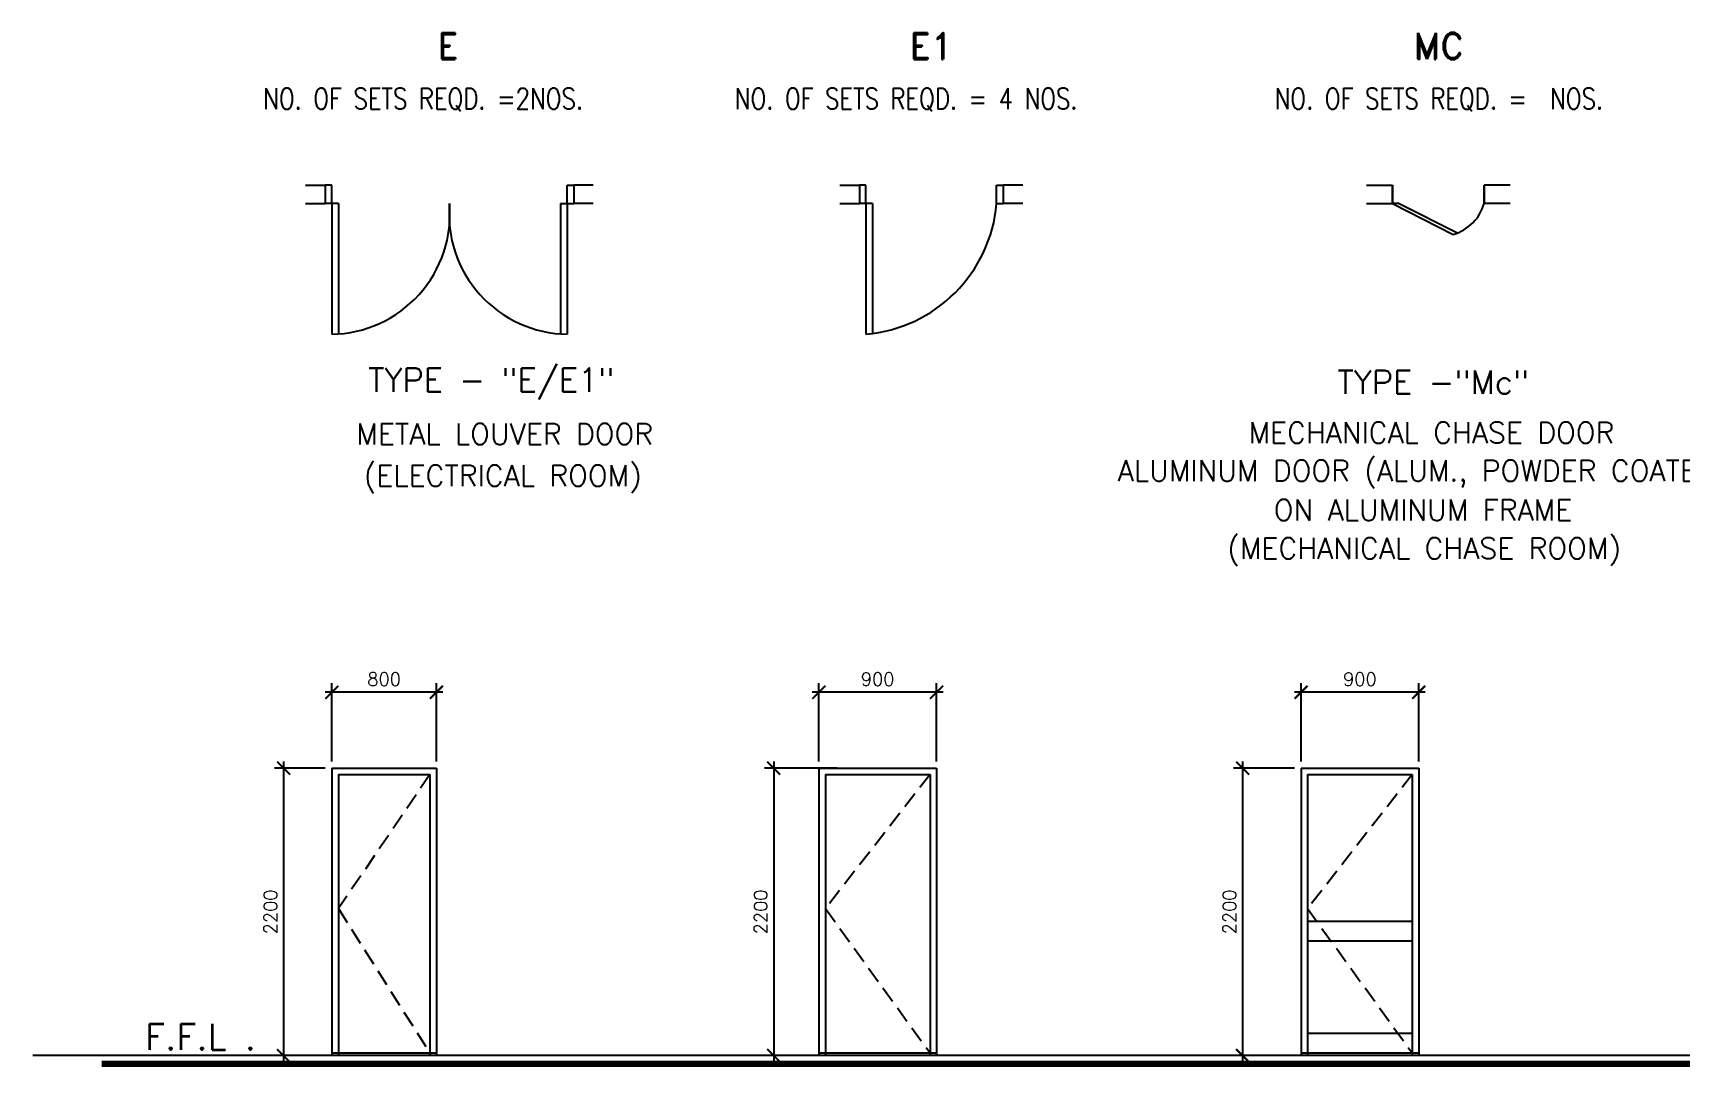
# Model space of a CAD drawing. Extents: x 105294 to 154914, y 92273 to 130474.
# Drawn here: x 105294 to 117892, y 110994 to 118909 of the extents above; entities that cross this region are included whole.
import ezdxf
from ezdxf.enums import TextEntityAlignment as Align

# ---------------------------------------------------------------- set-up
doc = ezdxf.new("R2010")
doc.units = 0
doc.header["$LTSCALE"] = 1000
doc.header["$MEASUREMENT"] = 0
doc.header["$PDMODE"] = 34
doc.linetypes.add('HIDDEN2', pattern=[0.1875, 0.125, -0.0625])
doc.layers.get('0').update_dxf_attribs({"linetype": 'CONTINUOUS'})
doc.layers.get('DEFPOINTS').update_dxf_attribs({"linetype": 'CONTINUOUS'})
for name, color, linetype in [('DIM', 11, 'CONTINUOUS'), ('DOOR', 4, 'CONTINUOUS'), ('TEXT-T', 2, 'CONTINUOUS'), ('WALL', 6, 'CONTINUOUS')]:
    doc.layers.add(name, color=color, linetype=linetype)
doc.styles.add('ROMAND', font='romand.shx')
doc.styles.add('ROMANS', font='ROMANS.SHX', dxfattribs={"height": 100})
doc.dimstyles.new('STANDARD in', dxfattribs={"dimtxt": 120, "dimasz": 100, "dimexe": 70, "dimexo": 50, "dimgap": 50, "dimtad": 1, "dimdec": 0, "dimzin": 0, "dimdsep": 46, "dimtxsty": 'ROMANS', "dimblk": 'ARCHTICK', "dimcen": 50, "dimdle": 50, "dimclrd": 4, "dimclre": 4, "dimclrt": 2, "dimadec": 0, "dimazin": 0, "dimtfac": 1, "dimtdec": 0, "dimtmove": 2, "dimatfit": 3, "dimldrblk": 'ARCHTICK', "dimfxl": 0, "dimtolj": 1, "dimtzin": 0, "dimarcsym": 0})

# ---------------------------------------------------------------- blocks, each defined once
blk = doc.blocks.new('_ARCHTICK')
at = {"color": 0, "linetype": 'ByBlock', "const_width": 0.15}
blk.add_lwpolyline([(-0.5, -0.5), (0.5, 0.5)], dxfattribs=at)
blk = doc.blocks.new('*D80')
at = {"layer": 'DEFPOINTS', "color": 0, "linetype": 'ByBlock'}
for p in [(114993, 113282), (114546, 111082), (114873, 111082)]:
    blk.add_point(p, dxfattribs=at)
at = {"layer": 'DIM', "color": 4, "linetype": 'ByBlock', "lineweight": -2}
for p, q in [((114943, 113282), (114476, 113282)), ((114546, 113332), (114546, 111032)), ((114823, 111082), (114476, 111082))]:
    blk.add_line(p, q, dxfattribs=at)
at = {"layer": 'DIM', "color": 4, "linetype": 'ByBlock', "lineweight": -2, "xscale": 100, "yscale": 100, "zscale": 100}
for p, rotation in [((114546, 113282), 90), ((114546, 111082), 270)]:
    blk.add_blockref('_ARCHTICK', p, dxfattribs=dict(at, rotation=rotation))
at = {"layer": 'DIM', "color": 2, "linetype": 'ByBlock', "insert": (114446, 112182), "char_height": 100, "attachment_point": 5, "rotation": 90, "style": 'ROMANS'}
blk.add_mtext('\\A1;2200', dxfattribs=at)
blk = doc.blocks.new('*D81')
at = {"layer": 'DEFPOINTS', "color": 0, "linetype": 'ByBlock'}
for p in [(114993, 113863), (114993, 113282), (115893, 113282)]:
    blk.add_point(p, dxfattribs=at)
at = {"layer": 'DIM', "color": 4, "linetype": 'ByBlock', "lineweight": -2}
for p, q in [((114993, 113332), (114993, 113933)), ((115893, 113332), (115893, 113933)), ((115943, 113863), (114943, 113863))]:
    blk.add_line(p, q, dxfattribs=at)
at = {"layer": 'DIM', "color": 4, "linetype": 'ByBlock', "lineweight": -2, "xscale": 100, "yscale": 100, "zscale": 100, "rotation": 180}
blk.add_blockref('_ARCHTICK', (114993, 113863), dxfattribs=at)
at = {"layer": 'DIM', "color": 4, "linetype": 'ByBlock', "lineweight": -2, "xscale": 100, "yscale": 100, "zscale": 100}
blk.add_blockref('_ARCHTICK', (115893, 113863), dxfattribs=at)
at = {"layer": 'DIM', "color": 2, "linetype": 'ByBlock', "insert": (115443, 113963), "char_height": 100, "attachment_point": 5, "style": 'ROMANS'}
blk.add_mtext('\\A1;900', dxfattribs=at)
blk = doc.blocks.new('*D97')
at = {"layer": 'DEFPOINTS', "color": 0, "linetype": 'ByBlock'}
for p in [(111494, 113282), (110960, 111082), (111148, 111082)]:
    blk.add_point(p, dxfattribs=at)
at = {"layer": 'DIM', "color": 4, "linetype": 'ByBlock', "lineweight": -2}
for p, q in [((111444, 113282), (110890, 113282)), ((110960, 113332), (110960, 111032)), ((111098, 111082), (110890, 111082))]:
    blk.add_line(p, q, dxfattribs=at)
at = {"layer": 'DIM', "color": 4, "linetype": 'ByBlock', "lineweight": -2, "xscale": 100, "yscale": 100, "zscale": 100}
for p, rotation in [((110960, 113282), 90), ((110960, 111082), 270)]:
    blk.add_blockref('_ARCHTICK', p, dxfattribs=dict(at, rotation=rotation))
at = {"layer": 'DIM', "color": 2, "linetype": 'ByBlock', "insert": (110860, 112182), "char_height": 100, "attachment_point": 5, "rotation": 90, "style": 'ROMANS'}
blk.add_mtext('\\A1;2200', dxfattribs=at)
blk = doc.blocks.new('*D98')
at = {"layer": 'DEFPOINTS', "color": 0, "linetype": 'ByBlock'}
for p in [(111305, 113863), (111305, 113282), (112205, 113282)]:
    blk.add_point(p, dxfattribs=at)
at = {"layer": 'DIM', "color": 4, "linetype": 'ByBlock', "lineweight": -2}
for p, q in [((111305, 113332), (111305, 113933)), ((112205, 113332), (112205, 113933)), ((112255, 113863), (111255, 113863))]:
    blk.add_line(p, q, dxfattribs=at)
at = {"layer": 'DIM', "color": 4, "linetype": 'ByBlock', "lineweight": -2, "xscale": 100, "yscale": 100, "zscale": 100, "rotation": 180}
blk.add_blockref('_ARCHTICK', (111305, 113863), dxfattribs=at)
at = {"layer": 'DIM', "color": 4, "linetype": 'ByBlock', "lineweight": -2, "xscale": 100, "yscale": 100, "zscale": 100}
blk.add_blockref('_ARCHTICK', (112205, 113863), dxfattribs=at)
at = {"layer": 'DIM', "color": 2, "linetype": 'ByBlock', "insert": (111755, 113963), "char_height": 100, "attachment_point": 5, "style": 'ROMANS'}
blk.add_mtext('\\A1;900', dxfattribs=at)
blk = doc.blocks.new('*D101')
at = {"layer": 'DEFPOINTS', "color": 0, "linetype": 'ByBlock'}
for p in [(107580, 113863), (107580, 113282), (108380, 113282)]:
    blk.add_point(p, dxfattribs=at)
at = {"layer": 'DIM', "color": 4, "linetype": 'ByBlock', "lineweight": -2}
for p, q in [((107580, 113332), (107580, 113933)), ((108380, 113332), (108380, 113933)), ((108430, 113863), (107530, 113863))]:
    blk.add_line(p, q, dxfattribs=at)
at = {"layer": 'DIM', "color": 4, "linetype": 'ByBlock', "lineweight": -2, "xscale": 100, "yscale": 100, "zscale": 100, "rotation": 180}
blk.add_blockref('_ARCHTICK', (107580, 113863), dxfattribs=at)
at = {"layer": 'DIM', "color": 4, "linetype": 'ByBlock', "lineweight": -2, "xscale": 100, "yscale": 100, "zscale": 100}
blk.add_blockref('_ARCHTICK', (108380, 113863), dxfattribs=at)
at = {"layer": 'DIM', "color": 2, "linetype": 'ByBlock', "insert": (107980, 113963), "char_height": 100, "attachment_point": 5, "style": 'ROMANS'}
blk.add_mtext('\\A1;800', dxfattribs=at)
blk = doc.blocks.new('*D102')
at = {"layer": 'DEFPOINTS', "color": 0, "linetype": 'ByBlock'}
for p in [(107580, 113282), (107211, 111082), (107580, 111082)]:
    blk.add_point(p, dxfattribs=at)
at = {"layer": 'DIM', "color": 4, "linetype": 'ByBlock', "lineweight": -2}
for p, q in [((107530, 113282), (107141, 113282)), ((107211, 113332), (107211, 111032)), ((107530, 111082), (107141, 111082))]:
    blk.add_line(p, q, dxfattribs=at)
at = {"layer": 'DIM', "color": 4, "linetype": 'ByBlock', "lineweight": -2, "xscale": 100, "yscale": 100, "zscale": 100}
for p, rotation in [((107211, 113282), 90), ((107211, 111082), 270)]:
    blk.add_blockref('_ARCHTICK', p, dxfattribs=dict(at, rotation=rotation))
at = {"layer": 'DIM', "color": 2, "linetype": 'ByBlock', "insert": (107111, 112182), "char_height": 100, "attachment_point": 5, "rotation": 90, "style": 'ROMANS'}
blk.add_mtext('\\A1;2200', dxfattribs=at)

msp = doc.modelspace()

# ---------------------------------------------------------------- linework, layer by layer
at = {"color": 5, "linetype": 'ByBlock'}
for p, q in [((107323.3, 111082.3), (106832.7, 111082.3)), ((114736.6, 111082.3), (114425.7, 111082.3))]:
    msp.add_line(p, q, dxfattribs=at)
at = {"layer": 'DOOR'}
for p, q in [((107579.9, 117742.8), (107529.9, 117742.8)), ((107579.9, 117602.8), (107579.9, 117742.8)), ((109379.9, 117602.8), (109379.9, 117742.8)), ((109379.9, 117742.8), (109429.9, 117742.8)), ((111664.9, 117742.8), (111614.9, 117742.8)), ((111664.9, 117602.8), (111664.9, 117742.8)), ((112664.9, 117602.8), (112664.9, 117742.8)), ((112664.9, 117742.8), (112714.9, 117742.8)), ((107579.9, 117602.8), (107529.9, 117602.8)), ((107579.9, 117602.8), (107579.9, 116602.8)), ((107629.9, 117602.8), (107579.9, 117602.8)), ((107629.9, 117602.8), (107629.9, 116604)), ((109329.9, 117602.8), (109329.9, 116604)), ((109329.9, 117602.8), (109379.9, 117602.8)), ((109379.9, 117602.8), (109379.9, 116602.8)), ((109379.9, 117602.8), (109429.9, 117602.8)), ((111664.9, 117602.8), (111614.9, 117602.8)), ((111714.9, 117602.8), (111664.9, 117602.8)), ((111664.9, 117602.8), (111664.9, 116602.8)), ((111714.9, 117602.8), (111714.9, 116604)), ((112664.9, 117602.8), (112714.9, 117602.8)), ((115693.6, 117602.8), (116157.5, 117367.3)), ((115743.6, 117602.8), (115693.6, 117602.8)), ((115743.6, 117602.8), (116188.8, 117378)), ((107579.9, 113282.3), (108379.9, 113282.3)), ((107579.9, 113282.3), (107579.9, 111082.3)), ((108379.9, 113282.3), (108379.9, 111082.3)), ((111305.5, 113282.3), (111305.5, 111082.3)), ((111305.5, 113282.3), (112205.5, 113282.3)), ((112205.5, 113282.3), (112205.5, 111082.3)), ((114993.2, 113282.3), (114993.2, 111082.3)), ((114993.2, 113282.3), (115893.2, 113282.3)), ((115893.2, 113282.3), (115893.2, 111082.3)), ((107629.9, 113232.3), (108329.9, 113232.3)), ((107629.9, 113232.3), (107629.9, 111082.3)), ((108329.9, 113232.3), (108329.9, 111082.3)), ((111355.5, 113232.3), (111355.5, 111082.3)), ((111355.5, 113232.3), (112155.5, 113232.3)), ((112155.5, 113232.3), (112155.5, 111082.3)), ((115043.2, 113232.3), (115043.2, 111082.3)), ((115043.2, 113232.3), (115843.2, 113232.3)), ((115843.2, 113232.3), (115843.2, 111082.3)), ((115843.2, 112107.3), (115043.2, 112107.3)), ((115843.2, 111957.3), (115043.2, 111957.3)), ((115843.2, 111252.3), (115043.2, 111252.3)), ((107579.9, 111102.3), (108379.9, 111102.3)), ((111305.5, 111102.3), (112205.5, 111102.3)), ((114993.2, 111102.3), (115893.2, 111102.3))]:
    msp.add_line(p, q, dxfattribs=at)
at = {"layer": 'DOOR', "linetype": 'HIDDEN2'}
for p, q in [((108329.9, 113232.3), (107629.9, 112207.3)), ((112155.5, 113232.3), (111355.5, 112207.3)), ((115843.2, 113232.3), (115043.2, 112207.3)), ((107629.9, 112207.3), (108329.9, 111102.3)), ((111355.5, 112207.3), (112155.5, 111102.3)), ((115043.2, 112207.3), (115843.2, 111102.3))]:
    msp.add_line(p, q, dxfattribs=at)
at = {"layer": 'DOOR'}
for centre, radius, start, end in [((107564.6, 117521.6), 918.9, 270.95505, 5.07053), ((109395.2, 117521.6), 918.9, 174.92947, 269.04495), ((111568.9, 117698.8), 1100.2, 275.0074, 354.9926)]:
    msp.add_arc(centre, radius, start, end, dxfattribs=at)
at = {"layer": 'DOOR', "linetype": 'ByBlock'}
msp.add_arc((116061.1, 117700.1), 346.4, 286.1572, 343.68686, dxfattribs=at)
at = {"layer": 'WALL'}
for p, q in [((107379.9, 117742.8), (107529.9, 117742.8)), ((109579.9, 117742.8), (109429.9, 117742.8)), ((111464.9, 117742.8), (111614.9, 117742.8)), ((112864.9, 117742.8), (112714.9, 117742.8)), ((115493.6, 117742.8), (115693.6, 117742.8)), ((115693.6, 117602.8), (115693.6, 117742.8)), ((116593.6, 117742.8), (116393.6, 117742.8)), ((116393.6, 117602.8), (116393.6, 117742.8)), ((107379.9, 117602.8), (107529.9, 117602.8)), ((109579.9, 117602.8), (109429.9, 117602.8)), ((111464.9, 117602.8), (111614.9, 117602.8)), ((112864.9, 117602.8), (112714.9, 117602.8)), ((115493.6, 117602.8), (115693.6, 117602.8)), ((116593.6, 117602.8), (116393.6, 117602.8)), ((154888.9, 111082.3), (105294, 111082.3))]:
    msp.add_line(p, q, dxfattribs=at)
at = {"layer": 'WALL', "linetype": 'ByBlock'}
for p, q in [((107529.9, 117742.8), (107529.9, 117602.8)), ((109429.9, 117742.8), (109429.9, 117602.8)), ((111614.9, 117742.8), (111614.9, 117602.8)), ((112714.9, 117742.8), (112714.9, 117602.8)), ((115693.6, 117742.8), (115693.6, 117602.8)), ((116393.6, 117742.8), (116393.6, 117602.8))]:
    msp.add_line(p, q, dxfattribs=at)
at = {"layer": 'WALL', "const_width": 50}
msp.add_lwpolyline([(154888.9, 111019.5), (105819.9, 111019.5)], dxfattribs=at)

# ---------------------------------------------------------------- texts
at = {"layer": 'TEXT-T', "style": 'ROMANS', "width": 0.8}
for s, p in [('NO. OF SETS REQD. =2NOS.', (108277.9, 118276.8)), ('NO. OF SETS REQD. = 4 NOS.', (111972.6, 118276.8)), ('NO. OF SETS REQD. =  NOS.', (116046.8, 118276.8))]:
    msp.add_text(s, height=160, dxfattribs=at).set_placement(p, align=Align.BOTTOM_CENTER)
at = {"layer": 'TEXT-T', "style": 'ROMANS'}
for s, p in [(' METAL LOUVER DOOR', (108847.4, 115712.1)), ('MECHANICAL CHASE DOOR', (115990.2, 115721.9)), ('ALUMINUM DOOR (ALUM., POWDER COATED)', (115925.8, 115430.4)), ('(ELECTRICAL ROOM)', (108887.1, 115392.8)), ('ON ALUMINUM FRAME', (115925.8, 115129.9)), ('(MECHANICAL CHASE ROOM)', (115934.4, 114836.8))]:
    msp.add_text(s, height=160, dxfattribs=at).set_placement(p, align=Align.BOTTOM_CENTER)
at = {"layer": 'WALL'}
for s, style, p in [('E', 'ROMAND', (108468.2, 118708.8)), ('E1', 'ROMAND', (112165.5, 118708.8)), ('MC', 'ROMAND', (116045.2, 118708.8)), ('F.F.L .', 'ROMANS', (106574.4, 111125.9))]:
    msp.add_text(s, height=200, dxfattribs=dict(at, style=style)).set_placement(p, align=Align.CENTER)
at = {"layer": 'WALL', "style": 'ROMANS'}
for s, p in [('TYPE - "E/E1"', (108800, 116240.5)), ('TYPE -"Mc"', (116005.3, 116235.9))]:
    msp.add_text(s, height=180, dxfattribs=at).set_placement(p, align=Align.MIDDLE)

# ---------------------------------------------------------------- dimensions: what is measured, and where the dimension line sits
at = {"layer": 'DIM', "linetype": 'ByBlock'}
for base, p1, p2, picture, middle in [((107579.9, 113863.5), (108379.9, 113282.3), (107579.9, 113282.3), '*D101', (107979.9, 113963.5)), ((111305.5, 113863.5), (112205.5, 113282.3), (111305.5, 113282.3), '*D98', (111755.5, 113963.5)), ((114993.2, 113863.5), (115893.2, 113282.3), (114993.2, 113282.3), '*D81', (115443.2, 113963.5))]:
    dim = msp.add_linear_dim(base=base, p1=p1, p2=p2, dimstyle='STANDARD in', override={"dimclrd": 4, "dimclre": 4}, dxfattribs=at)
    dim.commit()
    dim.dimension.update_dxf_attribs({"geometry": picture, "text_midpoint": middle})
for base, p1, p2, picture, middle in [((107211.5, 111082.3), (107579.9, 113282.3), (107579.9, 111082.3), '*D102', (107111.5, 112182.3)), ((110960.4, 111082.3), (111494, 113282.3), (111147.6, 111082.3), '*D97', (110860.4, 112182.3)), ((114545.6, 111082.3), (114993.2, 113282.3), (114873.3, 111082.3), '*D80', (114445.6, 112182.3))]:
    dim = msp.add_linear_dim(base=base, p1=p1, p2=p2, angle=90, dimstyle='STANDARD in', override={"dimclrd": 4, "dimclre": 4}, dxfattribs=at)
    dim.commit()
    dim.dimension.update_dxf_attribs({"geometry": picture, "text_midpoint": middle})

doc.saveas('drawing.dxf')
